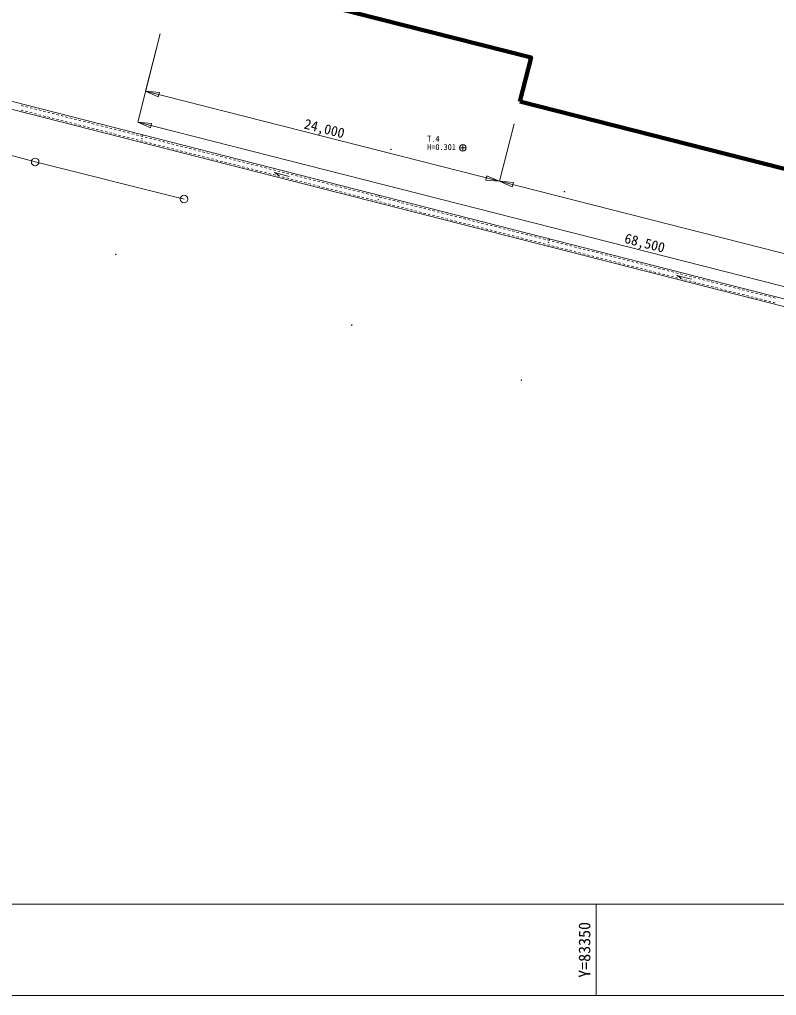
# Model space of a CAD drawing. Units: millimetres on the paper, with parts at other scales. Extents: x -4217 to 649, y -3995 to 278.
# Drawn here: x -129.4 to 36.4, y -275.8 to -62.1 of the extents above; entities that cross this region are included whole.
import ezdxf
from ezdxf.enums import TextEntityAlignment as Align

# ---------------------------------------------------------------- set-up
doc = ezdxf.new("R2010")
doc.units = ezdxf.units.MM
for name, color, linetype, lineweight in [('0-0_S-TTL', 4, 'Continuous', 18), ('0-1_S-BGD', 134, 'Continuous', 18), ('0-3_S-BMK-SRVR', 2, 'Continuous', 18), ('0-7_S-BMK-SRVR', 134, 'Continuous', 18), ('0-9_標高点', 134, 'Continuous', 18), ('1-1_S-BGD', 134, 'Continuous', 18)]:
    doc.layers.add(name, color=color, linetype=linetype, lineweight=lineweight)
doc.styles.add('ＭＳ ゴシック', font='')
doc.styles.get('ＭＳ ゴシック').set_extended_font_data('MS Gothic')

msp = doc.modelspace()

# ---------------------------------------------------------------- linework, layer by layer
at = {"layer": '0-0_S-TTL'}
for p, q in [((-98.574, -65.202), (-103.5, -84.586)), ((-98.574, -65.202), (-101.776, -77.802)), ((-101.776, -77.802), (-24.241, -97.508)), ((-103.5, -84.586), (117.797, -140.831)), ((-21.039, -84.908), (-24.241, -97.508)), ((-21.039, -84.908), (-24.241, -97.508)), ((-24.241, -97.508), (119.522, -134.047))]:
    msp.add_line(p, q, dxfattribs=at)
at = {"layer": '0-0_S-TTL', "color": 134}
for points in [[(-407.244, 278.216), (393.756, 278.216), (393.756, -275.784), (-407.244, -275.784)], [(-387.244, -255.784), (373.756, -255.784), (373.756, 258.216), (-387.244, 258.216)]]:
    msp.add_lwpolyline(points, close=True, dxfattribs=at)
at = {"layer": '0-0_S-TTL'}
for points in [[(-101.776, -77.802), (-98.991, -79.025), (-98.745, -78.056)], [(-103.5, -84.586), (-100.716, -85.809), (-100.469, -84.84)], [(-24.241, -97.508), (-27.025, -96.284), (-27.272, -97.253)], [(-24.241, -97.508), (-21.457, -98.731), (-21.21, -97.762)]]:
    msp.add_lwpolyline(points, close=True, dxfattribs=at)
at = {"layer": '0-1_S-BGD'}
for p, q in [((-147.662, -75.796), (165.307, -155.757)), ((-147.373, -77.59), (164.925, -157.379))]:
    msp.add_line(p, q, dxfattribs=at)
at = {"layer": '0-1_S-BGD', "color": 171, "lineweight": 100}
msp.add_lwpolyline([(-19.807, -80.062), (-17.344, -70.371), (-94.879, -50.664), (-80.509, 5.872), (-44.919, 10.583), (144.072, -37.451), (123.956, -116.601)], close=True, dxfattribs=at)
at = {"layer": '0-1_S-BGD'}
for points in [[(-93.341, -101.401), (-125.951, -93.278), (-157.648, -84.714), (-176.954, -96.231), (-196.441, -107.828), (-204.778, -140.014), (-213.101, -172.741)], [(-70.295, -96.44), (-73.522, -95.606), (-72.521, -96.227)], [(17.783, -118.934), (14.551, -118.118), (15.529, -118.727)]]:
    msp.add_lwpolyline(points, dxfattribs=at)
for centre in [(-125.951, -93.278), (-93.341, -101.401)]:
    msp.add_circle(centre, 0.833, dxfattribs=at)
at = {"layer": '0-3_S-BMK-SRVR'}
for p, q in [((-32.284, -89.434), (-32.284, -90.934)), ((-31.534, -90.184), (-33.034, -90.184))]:
    msp.add_line(p, q, dxfattribs=at)
msp.add_circle((-32.284, -90.184), 0.75, dxfattribs=at)
at = {"layer": '0-7_S-BMK-SRVR'}
msp.add_line((-3.087, -255.784), (-3.087, -275.784), dxfattribs=at)
at = {"layer": '0-9_標高点'}
for centre, radius in [((-102.378, -87.481), 0.05), ((-102.378, -87.481), 0.0333), ((-102.564, -88.161), 0.05), ((-102.564, -88.161), 0.0333), ((-48.004, -90.538), 0.05), ((-48.004, -90.538), 0.0333), ((-10.018, -99.781), 0.05), ((-10.018, -99.781), 0.0333), ((-50.811, -101.514), 0.05), ((-50.811, -101.514), 0.0333), ((-50.668, -100.691), 0.05), ((-50.668, -100.691), 0.0333), ((-13.561, -110.868), 0.05), ((-13.561, -110.868), 0.0333), ((-13.314, -110.198), 0.05), ((-13.314, -110.198), 0.0333), ((-108.291, -113.501), 0.05), ((-108.291, -113.501), 0.0333), ((-56.601, -129.008), 0.05), ((-56.601, -129.008), 0.0333), ((-19.491, -141.058), 0.05), ((-19.491, -141.058), 0.0333)]:
    msp.add_circle(centre, radius, dxfattribs=at)
at = {"layer": '1-1_S-BGD'}
for p, q in [((-129.01, -80.905), (-128.525, -81.029)), ((-128.041, -81.153), (-127.556, -81.277)), ((-129.038, -81.93), (-128.553, -82.054)), ((-128.069, -82.178), (-127.584, -82.302)), ((-127.1, -82.426), (-126.615, -82.549)), ((-127.072, -81.401), (-126.588, -81.524)), ((-126.131, -82.673), (-125.646, -82.797)), ((-126.103, -81.648), (-125.619, -81.772)), ((-125.162, -82.921), (-124.678, -83.044)), ((-125.134, -81.896), (-124.65, -82.019)), ((-124.193, -83.168), (-123.709, -83.292)), ((-124.165, -82.143), (-123.681, -82.267)), ((-123.196, -82.391), (-122.712, -82.514)), ((-122.228, -82.638), (-121.743, -82.762)), ((-121.259, -82.886), (-120.774, -83.01)), ((-120.29, -83.133), (-119.805, -83.257)), ((-123.224, -83.416), (-122.74, -83.539)), ((-122.255, -83.663), (-121.771, -83.787)), ((-121.287, -83.911), (-120.802, -84.035)), ((-120.318, -84.158), (-119.833, -84.282)), ((-119.349, -84.406), (-118.864, -84.53)), ((-119.321, -83.381), (-118.836, -83.505)), ((-118.38, -84.653), (-117.895, -84.777)), ((-118.352, -83.628), (-117.868, -83.752)), ((-117.411, -84.901), (-116.927, -85.025)), ((-117.383, -83.876), (-116.899, -84)), ((-116.442, -85.149), (-115.958, -85.272)), ((-116.414, -84.123), (-115.93, -84.247)), ((-115.473, -85.396), (-114.989, -85.52)), ((-115.445, -84.371), (-114.961, -84.495)), ((-114.477, -84.619), (-113.992, -84.742)), ((-113.508, -84.866), (-113.023, -84.99)), ((-112.539, -85.114), (-112.054, -85.237)), ((-111.57, -85.361), (-111.085, -85.485)), ((-114.504, -85.644), (-114.02, -85.767)), ((-113.536, -85.891), (-113.051, -86.015)), ((-112.567, -86.139), (-112.082, -86.262)), ((-111.598, -86.386), (-111.113, -86.51)), ((-110.629, -86.634), (-110.144, -86.758)), ((-110.601, -85.609), (-110.117, -85.733)), ((-109.66, -86.881), (-109.176, -87.005)), ((-109.632, -85.856), (-109.148, -85.98)), ((-108.691, -87.129), (-108.207, -87.253)), ((-108.663, -86.104), (-108.179, -86.228)), ((-107.722, -87.376), (-107.238, -87.5)), ((-107.694, -86.351), (-107.21, -86.475)), ((-106.726, -86.599), (-106.241, -86.723)), ((-105.757, -86.846), (-105.272, -86.97)), ((-104.788, -87.094), (-104.303, -87.218)), ((-103.819, -87.342), (-103.334, -87.465)), ((-102.85, -87.589), (-102.366, -87.713)), ((-106.753, -87.624), (-106.269, -87.748)), ((-105.784, -87.871), (-105.3, -87.995)), ((-104.816, -88.119), (-104.331, -88.243)), ((-103.847, -88.367), (-103.362, -88.49)), ((-102.878, -88.614), (-102.393, -88.738)), ((-101.909, -88.862), (-101.425, -88.985)), ((-101.881, -87.837), (-101.397, -87.96)), ((-100.94, -89.109), (-100.456, -89.233)), ((-100.912, -88.084), (-100.428, -88.208)), ((-99.971, -89.357), (-99.487, -89.48)), ((-99.943, -88.332), (-99.459, -88.455)), ((-99.002, -89.604), (-98.518, -89.728)), ((-98.974, -88.579), (-98.49, -88.703)), ((-98.006, -88.827), (-97.521, -88.951)), ((-97.037, -89.074), (-96.552, -89.198)), ((-96.068, -89.322), (-95.583, -89.446)), ((-95.099, -89.569), (-94.615, -89.693)), ((-98.033, -89.852), (-97.549, -89.976)), ((-97.065, -90.099), (-96.58, -90.223)), ((-96.096, -90.347), (-95.611, -90.471)), ((-95.127, -90.594), (-94.642, -90.718)), ((-94.158, -90.842), (-93.674, -90.966)), ((-94.13, -89.817), (-93.646, -89.941)), ((-93.189, -91.089), (-92.705, -91.213)), ((-93.161, -90.064), (-92.677, -90.188)), ((-92.22, -91.337), (-91.736, -91.461)), ((-92.192, -90.312), (-91.708, -90.436)), ((-91.251, -91.585), (-90.767, -91.708)), ((-91.223, -90.56), (-90.739, -90.683)), ((-90.282, -91.832), (-89.798, -91.956)), ((-90.255, -90.807), (-89.77, -90.931)), ((-89.286, -91.055), (-88.801, -91.178)), ((-88.317, -91.302), (-87.832, -91.426)), ((-87.348, -91.55), (-86.864, -91.673)), ((-86.379, -91.797), (-85.895, -91.921)), ((-89.314, -92.08), (-88.829, -92.203)), ((-88.345, -92.327), (-87.86, -92.451)), ((-87.376, -92.575), (-86.891, -92.698)), ((-86.407, -92.822), (-85.922, -92.946)), ((-85.438, -93.07), (-84.954, -93.194)), ((-85.41, -92.045), (-84.926, -92.169)), ((-84.469, -93.317), (-83.985, -93.441)), ((-84.441, -92.292), (-83.957, -92.416)), ((-83.5, -93.565), (-83.016, -93.689)), ((-83.472, -92.54), (-82.988, -92.664)), ((-82.531, -93.812), (-82.047, -93.936)), ((-82.504, -92.787), (-82.019, -92.911)), ((-81.535, -93.035), (-81.05, -93.159)), ((-80.566, -93.282), (-80.081, -93.406)), ((-79.597, -93.53), (-79.113, -93.654)), ((-78.628, -93.778), (-78.144, -93.901)), ((-77.659, -94.025), (-77.175, -94.149)), ((-81.563, -94.06), (-81.078, -94.184)), ((-80.594, -94.307), (-80.109, -94.431)), ((-79.625, -94.555), (-79.14, -94.679)), ((-78.656, -94.803), (-78.171, -94.926)), ((-77.687, -95.05), (-77.203, -95.174)), ((-76.718, -95.298), (-76.234, -95.421)), ((-76.69, -94.273), (-76.206, -94.396)), ((-75.749, -95.545), (-75.265, -95.669)), ((-75.721, -94.52), (-75.237, -94.644)), ((-74.78, -95.793), (-74.296, -95.916)), ((-74.753, -94.768), (-74.268, -94.891)), ((-73.812, -96.04), (-73.327, -96.164)), ((-73.784, -95.015), (-73.299, -95.139)), ((-72.815, -95.263), (-72.33, -95.387)), ((-71.846, -95.51), (-71.361, -95.634)), ((-70.877, -95.758), (-70.393, -95.882)), ((-69.908, -96.005), (-69.424, -96.129)), ((-72.843, -96.288), (-72.358, -96.412)), ((-71.874, -96.535), (-71.389, -96.659)), ((-70.905, -96.783), (-70.42, -96.907)), ((-69.936, -97.03), (-69.452, -97.154)), ((-68.967, -97.278), (-68.483, -97.402)), ((-68.939, -96.253), (-68.455, -96.377)), ((-67.998, -97.525), (-67.514, -97.649)), ((-67.97, -96.5), (-67.486, -96.624)), ((-67.029, -97.773), (-66.545, -97.897)), ((-67.002, -96.748), (-66.517, -96.872)), ((-66.06, -98.021), (-65.576, -98.144)), ((-66.033, -96.996), (-65.548, -97.119)), ((-65.092, -98.268), (-64.607, -98.392)), ((-65.064, -97.243), (-64.579, -97.367)), ((-64.095, -97.491), (-63.61, -97.614)), ((-63.126, -97.738), (-62.642, -97.862)), ((-62.157, -97.986), (-61.673, -98.109)), ((-61.188, -98.233), (-60.704, -98.357)), ((-64.123, -98.516), (-63.638, -98.639)), ((-63.154, -98.763), (-62.669, -98.887)), ((-62.185, -99.011), (-61.701, -99.135)), ((-61.216, -99.258), (-60.732, -99.382)), ((-60.247, -99.506), (-59.763, -99.63)), ((-60.219, -98.481), (-59.735, -98.605)), ((-59.278, -99.753), (-58.794, -99.877)), ((-59.251, -98.728), (-58.766, -98.852)), ((-58.309, -100.001), (-57.825, -100.125)), ((-58.282, -98.976), (-57.797, -99.1)), ((-57.341, -100.248), (-56.856, -100.372)), ((-57.313, -99.223), (-56.828, -99.347)), ((-56.344, -99.471), (-55.859, -99.595)), ((-55.375, -99.718), (-54.891, -99.842)), ((-54.406, -99.966), (-53.922, -100.09)), ((-53.437, -100.214), (-52.953, -100.337)), ((-56.372, -100.496), (-55.887, -100.62)), ((-55.403, -100.744), (-54.918, -100.867)), ((-54.434, -100.991), (-53.95, -101.115)), ((-53.465, -101.239), (-52.981, -101.362)), ((-52.496, -101.486), (-52.012, -101.61)), ((-52.468, -100.461), (-51.984, -100.585)), ((-51.527, -101.734), (-51.043, -101.857)), ((-51.499, -100.709), (-51.015, -100.832)), ((-50.558, -101.981), (-50.074, -102.105)), ((-50.531, -100.956), (-50.046, -101.08)), ((-49.59, -102.229), (-49.105, -102.353)), ((-49.562, -101.204), (-49.077, -101.328)), ((-48.621, -102.476), (-48.136, -102.6)), ((-48.593, -101.451), (-48.108, -101.575)), ((-47.624, -101.699), (-47.14, -101.823)), ((-46.655, -101.946), (-46.171, -102.07)), ((-45.686, -102.194), (-45.202, -102.318)), ((-44.717, -102.441), (-44.233, -102.565)), ((-47.652, -102.724), (-47.167, -102.848)), ((-46.683, -102.971), (-46.198, -103.095)), ((-45.714, -103.219), (-45.23, -103.343)), ((-44.745, -103.466), (-44.261, -103.59)), ((-43.776, -103.714), (-43.292, -103.838)), ((-43.748, -102.689), (-43.264, -102.813)), ((-42.807, -103.962), (-42.323, -104.085)), ((-42.78, -102.937), (-42.295, -103.06)), ((-41.839, -104.209), (-41.354, -104.333)), ((-41.811, -103.184), (-41.326, -103.308)), ((-40.87, -104.457), (-40.385, -104.58)), ((-40.842, -103.432), (-40.357, -103.555)), ((-39.901, -104.704), (-39.416, -104.828)), ((-39.873, -103.679), (-39.389, -103.803)), ((-38.904, -103.927), (-38.42, -104.05)), ((-37.935, -104.174), (-37.451, -104.298)), ((-36.966, -104.422), (-36.482, -104.546)), ((-35.997, -104.669), (-35.513, -104.793)), ((-38.932, -104.952), (-38.447, -105.075)), ((-37.963, -105.199), (-37.479, -105.323)), ((-36.994, -105.447), (-36.51, -105.571)), ((-36.025, -105.694), (-35.541, -105.818)), ((-35.056, -105.942), (-34.572, -106.066)), ((-35.029, -104.917), (-34.544, -105.041)), ((-34.088, -106.189), (-33.603, -106.313)), ((-34.06, -105.164), (-33.575, -105.288)), ((-33.119, -106.437), (-32.634, -106.561)), ((-33.091, -105.412), (-32.606, -105.536)), ((-32.15, -106.684), (-31.665, -106.808)), ((-32.122, -105.659), (-31.637, -105.783)), ((-31.153, -105.907), (-30.669, -106.031)), ((-30.184, -106.155), (-29.7, -106.278)), ((-29.215, -106.402), (-28.731, -106.526)), ((-28.246, -106.65), (-27.762, -106.773)), ((-31.181, -106.932), (-30.696, -107.056)), ((-30.212, -107.18), (-29.728, -107.303)), ((-29.243, -107.427), (-28.759, -107.551)), ((-28.274, -107.675), (-27.79, -107.798)), ((-27.305, -107.922), (-26.821, -108.046)), ((-27.278, -106.897), (-26.793, -107.021)), ((-26.337, -108.17), (-25.852, -108.293)), ((-26.309, -107.145), (-25.824, -107.268)), ((-25.368, -108.417), (-24.883, -108.541)), ((-25.34, -107.392), (-24.855, -107.516)), ((-24.399, -108.665), (-23.914, -108.789)), ((-24.371, -107.64), (-23.886, -107.764)), ((-23.43, -108.912), (-22.945, -109.036)), ((-23.402, -107.887), (-22.918, -108.011)), ((-22.433, -108.135), (-21.949, -108.259)), ((-21.464, -108.382), (-20.98, -108.506)), ((-20.495, -108.63), (-20.011, -108.754)), ((-19.527, -108.877), (-19.042, -109.001)), ((-22.461, -109.16), (-21.977, -109.284)), ((-21.492, -109.407), (-21.008, -109.531)), ((-20.523, -109.655), (-20.039, -109.779)), ((-19.554, -109.902), (-19.07, -110.026)), ((-18.585, -110.15), (-18.101, -110.274)), ((-18.558, -109.125), (-18.073, -109.249)), ((-17.617, -110.398), (-17.132, -110.521)), ((-17.589, -109.373), (-17.104, -109.496)), ((-16.648, -110.645), (-16.163, -110.769)), ((-16.62, -109.62), (-16.135, -109.744)), ((-15.679, -110.893), (-15.194, -111.016)), ((-15.651, -109.868), (-15.167, -109.991)), ((-14.682, -110.115), (-14.198, -110.239)), ((-13.713, -110.363), (-13.229, -110.486)), ((-12.744, -110.61), (-12.26, -110.734)), ((-11.776, -110.858), (-11.291, -110.982)), ((-10.807, -111.105), (-10.322, -111.229)), ((-14.71, -111.14), (-14.226, -111.264)), ((-13.741, -111.388), (-13.257, -111.511)), ((-12.772, -111.635), (-12.288, -111.759)), ((-11.803, -111.883), (-11.319, -112.007)), ((-10.834, -112.13), (-10.35, -112.254)), ((-9.866, -112.378), (-9.381, -112.502)), ((-9.838, -111.353), (-9.353, -111.477)), ((-8.897, -112.625), (-8.412, -112.749)), ((-8.869, -111.6), (-8.384, -111.724)), ((-7.928, -112.873), (-7.443, -112.997)), ((-7.9, -111.848), (-7.416, -111.972)), ((-6.959, -113.12), (-6.475, -113.244)), ((-6.931, -112.095), (-6.447, -112.219)), ((-5.962, -112.343), (-5.478, -112.467)), ((-4.993, -112.591), (-4.509, -112.714)), ((-4.024, -112.838), (-3.54, -112.962)), ((-3.056, -113.086), (-2.571, -113.209)), ((-5.99, -113.368), (-5.506, -113.492)), ((-5.021, -113.616), (-4.537, -113.739)), ((-4.052, -113.863), (-3.568, -113.987)), ((-3.083, -114.111), (-2.599, -114.234)), ((-2.115, -114.358), (-1.63, -114.482)), ((-2.087, -113.333), (-1.602, -113.457)), ((-1.146, -114.606), (-0.661, -114.73)), ((-1.118, -113.581), (-0.633, -113.704)), ((-0.177, -114.853), (0.308, -114.977)), ((-0.149, -113.828), (0.335, -113.952)), ((0.792, -115.101), (1.277, -115.225)), ((0.82, -114.076), (1.304, -114.2)), ((1.761, -115.348), (2.245, -115.472)), ((1.789, -114.323), (2.273, -114.447)), ((2.758, -114.571), (3.242, -114.695)), ((3.727, -114.818), (4.211, -114.942)), ((4.695, -115.066), (5.18, -115.19)), ((5.664, -115.314), (6.149, -115.437)), ((2.73, -115.596), (3.214, -115.72)), ((3.699, -115.843), (4.183, -115.967)), ((4.668, -116.091), (5.152, -116.215)), ((5.636, -116.339), (6.121, -116.462)), ((6.605, -116.586), (7.09, -116.71)), ((6.633, -115.561), (7.118, -115.685)), ((7.574, -116.834), (8.059, -116.957)), ((7.602, -115.809), (8.086, -115.932)), ((8.543, -117.081), (9.028, -117.205)), ((8.571, -116.056), (9.055, -116.18)), ((9.512, -117.329), (9.996, -117.452)), ((9.54, -116.304), (10.024, -116.427)), ((10.509, -116.551), (10.993, -116.675)), ((11.478, -116.799), (11.962, -116.923)), ((12.446, -117.046), (12.931, -117.17)), ((13.415, -117.294), (13.9, -117.418)), ((10.481, -117.576), (10.965, -117.7)), ((11.45, -117.824), (11.934, -117.948)), ((12.419, -118.071), (12.903, -118.195)), ((13.387, -118.319), (13.872, -118.443)), ((14.356, -118.566), (14.841, -118.69)), ((14.384, -117.541), (14.869, -117.665)), ((15.325, -118.814), (15.81, -118.938)), ((15.353, -117.789), (15.838, -117.913)), ((16.294, -119.061), (16.779, -119.185)), ((16.322, -118.036), (16.806, -118.16)), ((17.263, -119.309), (17.747, -119.433)), ((17.291, -118.284), (17.775, -118.408)), ((18.232, -119.557), (18.716, -119.68)), ((18.26, -118.532), (18.744, -118.655)), ((19.229, -118.779), (19.713, -118.903)), ((20.197, -119.027), (20.682, -119.15)), ((21.166, -119.274), (21.651, -119.398)), ((22.135, -119.522), (22.62, -119.645)), ((19.201, -119.804), (19.685, -119.928)), ((20.17, -120.052), (20.654, -120.175)), ((21.139, -120.299), (21.623, -120.423)), ((22.107, -120.547), (22.592, -120.67)), ((23.076, -120.794), (23.561, -120.918)), ((23.104, -119.769), (23.589, -119.893)), ((24.045, -121.042), (24.53, -121.166)), ((24.073, -120.017), (24.557, -120.141)), ((25.014, -121.289), (25.498, -121.413)), ((25.042, -120.264), (25.526, -120.388)), ((25.983, -121.537), (26.467, -121.661)), ((26.011, -120.512), (26.495, -120.636)), ((26.952, -121.784), (27.436, -121.908)), ((26.98, -120.759), (27.464, -120.883)), ((27.948, -121.007), (28.433, -121.131)), ((28.917, -121.254), (29.402, -121.378)), ((29.886, -121.502), (30.371, -121.626)), ((30.855, -121.75), (31.34, -121.873)), ((27.921, -122.032), (28.405, -122.156)), ((28.89, -122.279), (29.374, -122.403)), ((29.858, -122.527), (30.343, -122.651)), ((30.827, -122.775), (31.312, -122.898)), ((31.796, -123.022), (32.281, -123.146)), ((31.824, -121.997), (32.308, -122.121)), ((32.765, -123.27), (33.249, -123.393)), ((32.793, -122.245), (33.277, -122.368)), ((33.734, -123.517), (34.218, -123.641)), ((33.762, -122.492), (34.246, -122.616)), ((34.703, -123.765), (35.187, -123.888)), ((34.731, -122.74), (35.215, -122.863)), ((35.7, -122.987), (36.184, -123.111)), ((35.672, -124.012), (36.156, -124.136))]:
    msp.add_line(p, q, dxfattribs=at)

# ---------------------------------------------------------------- texts
at = {"layer": '0-0_S-TTL', "style": 'ＭＳ ゴシック'}
for s, p in [('24,000', (-67.37, -86.546)), ('68,500', (2.787, -111.6))]:
    msp.add_text(s, height=2.199, rotation=345.74, dxfattribs=at).set_placement(p, align=Align.BOTTOM_LEFT)
at = {"layer": '0-3_S-BMK-SRVR', "style": 'ＭＳ ゴシック'}
for s, p in [('T.4', (-40.091, -89.264)), ('H=0.301', (-40.091, -91.064))]:
    msp.add_text(s, height=1.32, dxfattribs=at).set_placement(p, align=Align.BOTTOM_LEFT)
at = {"layer": '0-7_S-BMK-SRVR', "style": 'ＭＳ ゴシック'}
msp.add_text('Y=83350', height=2.566, rotation=90, dxfattribs=at).set_placement((-3.587, -271.909), align=Align.BOTTOM_LEFT)

doc.saveas('drawing.dxf')
